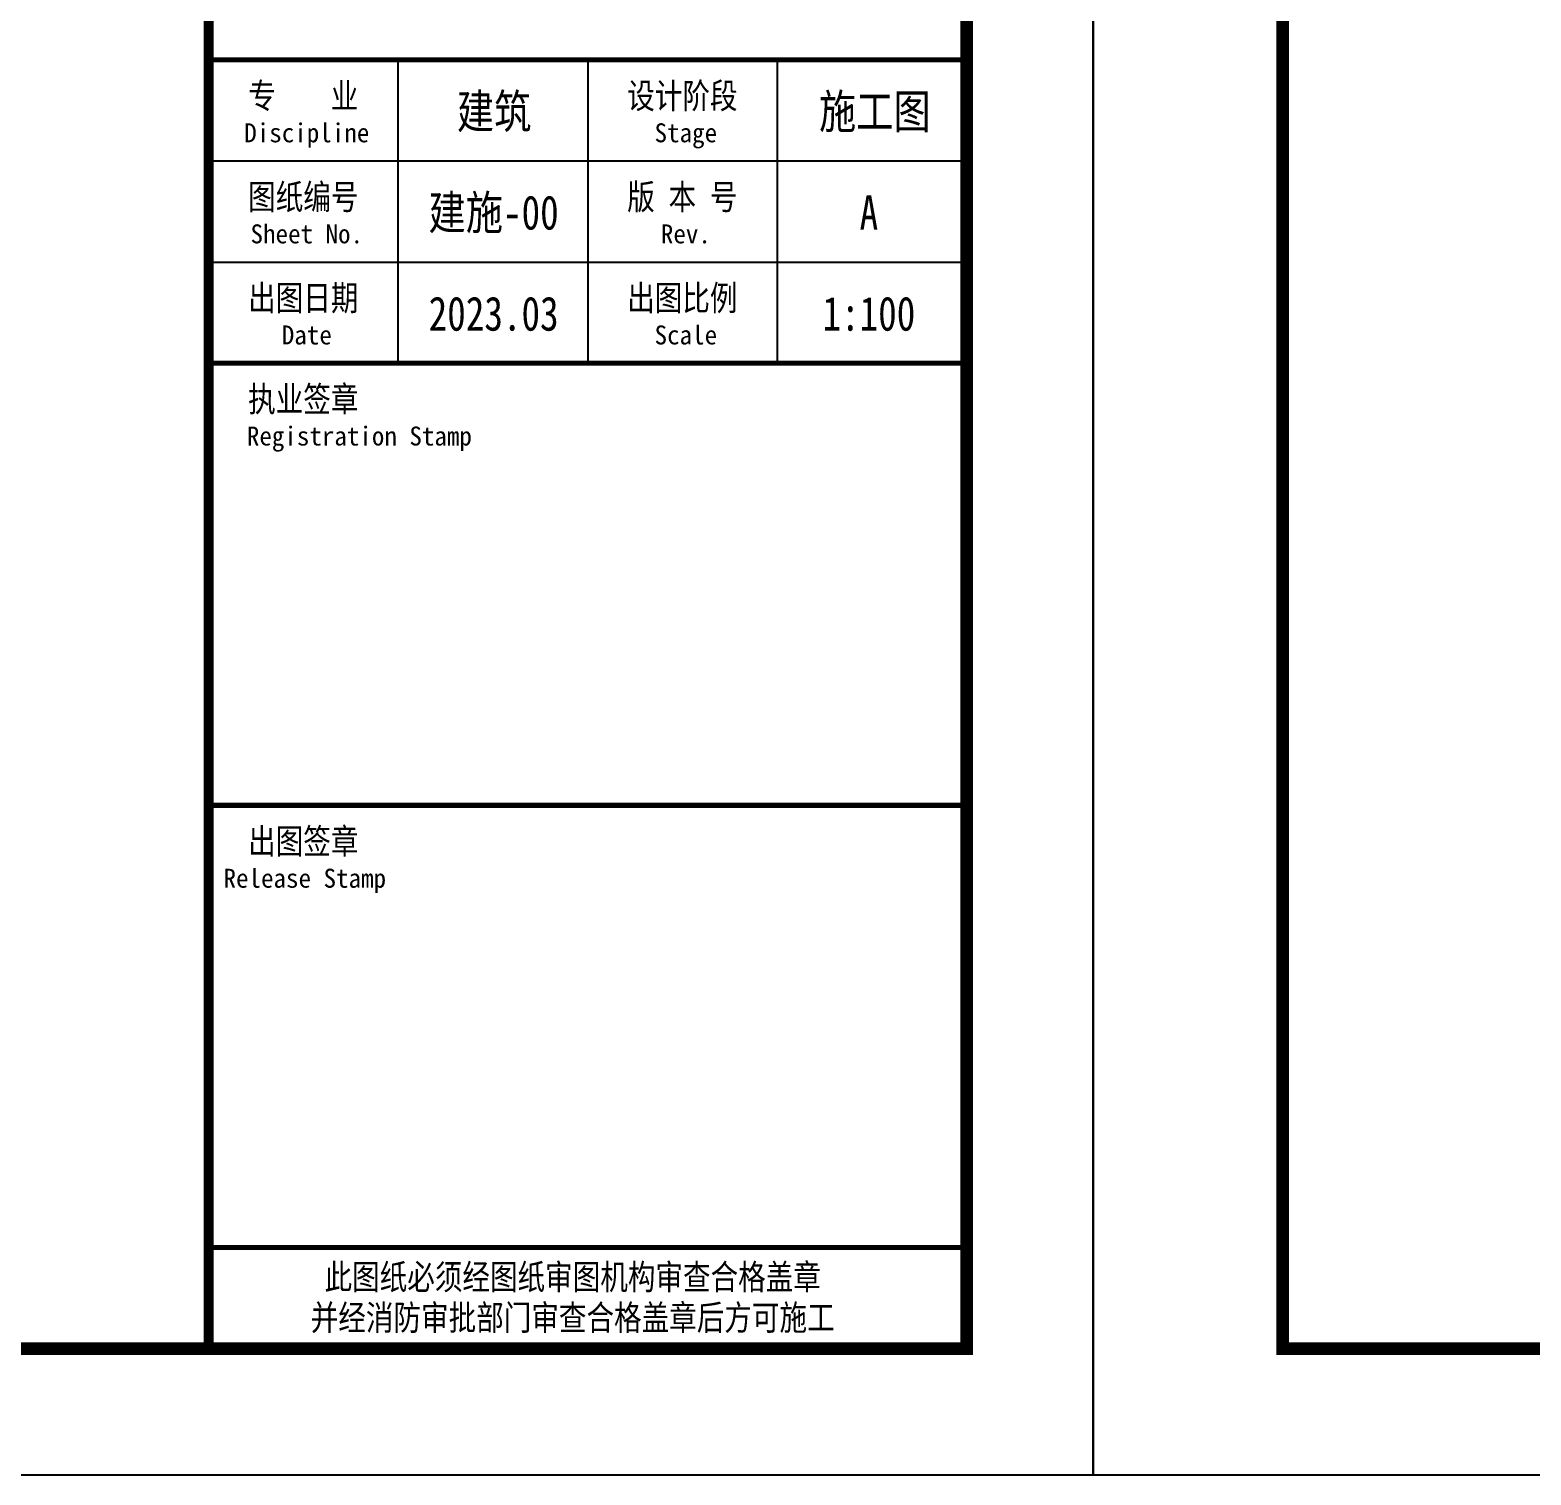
# Model space of a CAD drawing. Extents: x -6243262 to 3079315, y -2914302 to 172723.
# Drawn here: x -2385797 to -2373918, y -733350 to -721914 of the extents above; entities that cross this region are included whole.
import ezdxf
from ezdxf.enums import TextEntityAlignment as Align

# ---------------------------------------------------------------- set-up
doc = ezdxf.new("R2010")
doc.units = 0
doc.header["$LTSCALE"] = 1000
doc.layers.add('P-图框', color=7, linetype='Continuous')
doc.layers.add('PUB_TITLE', color=4, linetype='Continuous')
doc.styles.add('STYLE-ARIAL', font='')
doc.styles.add('图签', font='', dxfattribs={"width": 0.66})
doc.styles.get('STYLE-ARIAL').set_extended_font_data('NSimSun')
doc.styles.get('图签').set_extended_font_data('SimSun')

# ---------------------------------------------------------------- blocks, each defined once
blk = doc.blocks.new('TQ-A2')
at = {"layer": 'P-图框'}
for p, q in [((-4500.000000000058, 7800.000222384115), (-4500, 10200.00022238411)), ((-3000, 10200.00022238411), (-3000, 7800.000222384115)), ((-1500, 10200.00022238411), (-1500, 7800.000222384115)), ((-6000, 9400.000222384115), (0, 9400.000222384115)), ((-6000, 8600.000222384115), (0, 8600.000222384115))]:
    blk.add_line(p, q, dxfattribs=at)
at = {"layer": 'P-图框', "const_width": 80}
blk.add_lwpolyline([(-6000, 40000), (-6000, 0)], dxfattribs=at)
at = {"layer": 'P-图框'}
blk.add_lwpolyline([(-6000, 31900.00022238411), (-6000, 0), (0, 0), (0, 31900.00022238411)], close=True, dxfattribs=at)
at = {"layer": 'P-图框', "linetype": 'Continuous', "const_width": 40}
for points in [[(-6000, 10200.00022238411), (0, 10200.00022238411)], [(-6000, 7800.000222384115), (0, 7800.000222384115)], [(-6000, 4300.000222384115), (0, 4300.000222384115)], [(-6000, 800.0002223841147), (0, 800.0002223841147)]]:
    blk.add_lwpolyline(points, dxfattribs=at)
at = {"layer": 'P-图框'}
for s, height, style, width, p in [('专    业', 200, '图签', 0.8, (-5251.420774616476, 9916.037407484953)), ('设计阶段', 200, '图签', 0.8, (-2251.420774616476, 9916.037407484953)), ('Discipline', 150, 'STYLE-ARIAL', 0.9700000000000001, (-5223.721875714778, 9623.086786109488)), ('Stage', 150, 'STYLE-ARIAL', 0.9700000000000001, (-2223.721875714778, 9623.086786109488)), ('图纸编号', 200, '图签', 0.8, (-5251.420774616476, 9116.037407484953)), ('版 本 号', 200, '图签', 0.8, (-2251.420774616476, 9116.037407484953)), ('Sheet No.', 150, 'STYLE-ARIAL', 0.9700000000000001, (-5223.721875714778, 8823.086786109488)), ('Rev.', 150, 'STYLE-ARIAL', 0.9700000000000001, (-2223.721875714778, 8823.086786109488)), ('出图日期', 200, '图签', 0.8, (-5251.420774616476, 8316.037407484953)), ('出图比例', 200, '图签', 0.8, (-2251.420774616476, 8316.037407484953)), ('Date', 150, 'STYLE-ARIAL', 0.9700000000000001, (-5223.721875714778, 8023.086786109488)), ('Scale', 150, 'STYLE-ARIAL', 0.9700000000000001, (-2223.721875714778, 8023.086786109488)), ('执业签章', 200, '图签', 0.8, (-5251.420774616476, 7516.037407484953)), ('Registration Stamp', 150, 'STYLE-ARIAL', 0.9700000000000001, (-4807.606877605605, 7223.086786109488)), ('出图签章', 200, '图签', 0.8, (-5251.420774616476, 4016.037407484953)), ('Release Stamp', 150, 'STYLE-ARIAL', 0.9700000000000001, (-5239.580023941293, 3723.086786109488)), ('此图纸必须经图纸审图机构审查合格盖章', 200, '图签', 0.8, (-3119.30655907921, 567.8683479190804)), ('并经消防审批部门审查合格盖章后方可施工', 200, '图签', 0.8, (-3119.30655907921, 246.0061874622479))]:
    blk.add_text(s, height=height, dxfattribs=dict(at, style=style, width=width)).set_placement(p, align=Align.MIDDLE_CENTER)
at = {"layer": 'P-图框', "color": 6, "style": '图签', "width": 0.8}
for s, p in [('建筑', (-3741.480264688027, 9792.041246698587)), ('施工图', (-728.0364462347934, 9792.041246698587)), ('A', (-774.9880090948427, 8992.041246698587)), ('2023.03', (-3745.091043053777, 8192.041246698587)), ('1:100', (-774.9880090948427, 8192.041246698587))]:
    blk.add_text(s, height=270, dxfattribs=at).set_placement(p, align=Align.MIDDLE_CENTER)

msp = doc.modelspace()

# ---------------------------------------------------------------- linework, layer by layer
at = {"layer": 'PUB_TITLE'}
for points in [[(-2436782.923189898, -733350.4982506996), (-2377382.923189898, -733350.4982506996), (-2377382.923189898, -691350.4982506996), (-2436782.923189898, -691350.4982506996)], [(-2377382.923189903, -733350.498250638), (-2317982.923189903, -733350.498250638), (-2317982.923189903, -691350.498250638), (-2377382.923189903, -691350.498250638)]]:
    msp.add_lwpolyline(points, close=True, dxfattribs=at)
at = {"layer": 'PUB_TITLE', "const_width": 100}
for points in [[(-2435282.923189898, -732350.4982506996), (-2378382.923189898, -732350.4982506996), (-2378382.923189898, -692350.4982506996), (-2435282.923189898, -692350.4982506996)], [(-2375882.923189903, -732350.498250638), (-2318982.923189903, -732350.498250638), (-2318982.923189903, -692350.498250638), (-2375882.923189903, -692350.498250638)]]:
    msp.add_lwpolyline(points, close=True, dxfattribs=at)

# ---------------------------------------------------------------- block references
at = {"layer": 'P-图框'}
msp.add_blockref('TQ-A2', (-2378382.923189898, -732350.4982506996), dxfattribs=at)

# ---------------------------------------------------------------- texts
at = {"layer": 'P-图框', "color": 6, "style": '图签', "width": 0.8}
msp.add_text('建施-00', height=270, dxfattribs=at).set_placement((-2382128.014232951, -723358.457004001), align=Align.MIDDLE_CENTER)

doc.saveas('drawing.dxf')
